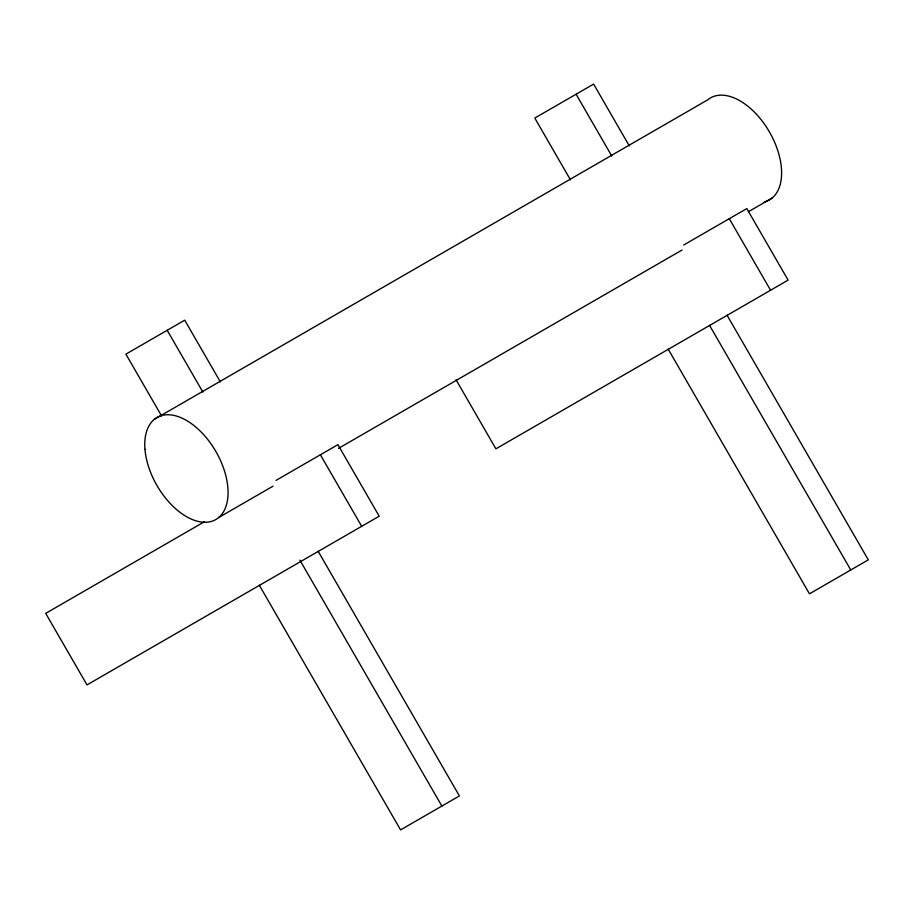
<?xml version="1.0" encoding="UTF-8"?>
<svg xmlns="http://www.w3.org/2000/svg" width="914" height="914" viewBox="0 0 914 914"><rect width="100%" height="100%" fill="white"/><g stroke="black" fill="none" stroke-linecap="round" stroke-linejoin="round"><path stroke-width="1.37" d="M154.18 419.435L707.733 99.843A58.896 34.012 60 0 1 770.319 133.501A58.896 34.012 60 0 1 764.275 201.994M204.599 521.631L45.7 613.363L87.001 684.906L379.207 516.204L337.906 444.661L276.039 480.376M683.706 245.009L746.807 208.586L788.108 280.13L495.902 448.831L456.029 379.756M218.652 517.564L273.023 486.168M338.511 448.363L682.004 250.048M748.726 211.522L772.204 197.972M729.281 218.697L770.582 290.241M629.289 145.886L593.62 84.099L534.793 118.066L570.462 179.852M727.041 315.181L868.3 559.859L809.473 593.826L668.203 349.148M576.094 94.222L611.774 156.008M709.515 325.304L850.774 569.97M320.38 454.772L361.681 526.315M220.388 381.961L184.719 320.174L125.892 354.141L161.561 415.927M318.141 551.256L459.399 795.934L400.572 829.901L259.302 585.223M167.193 330.297L202.874 392.083M299.895 560.145L441.873 806.057M144.972 449.357A58.896 34.012 60 0 0 210.734 521.586A58.896 34.012 60 0 0 203.548 434.55A58.896 34.012 60 0 0 144.972 449.357"/></g></svg>
